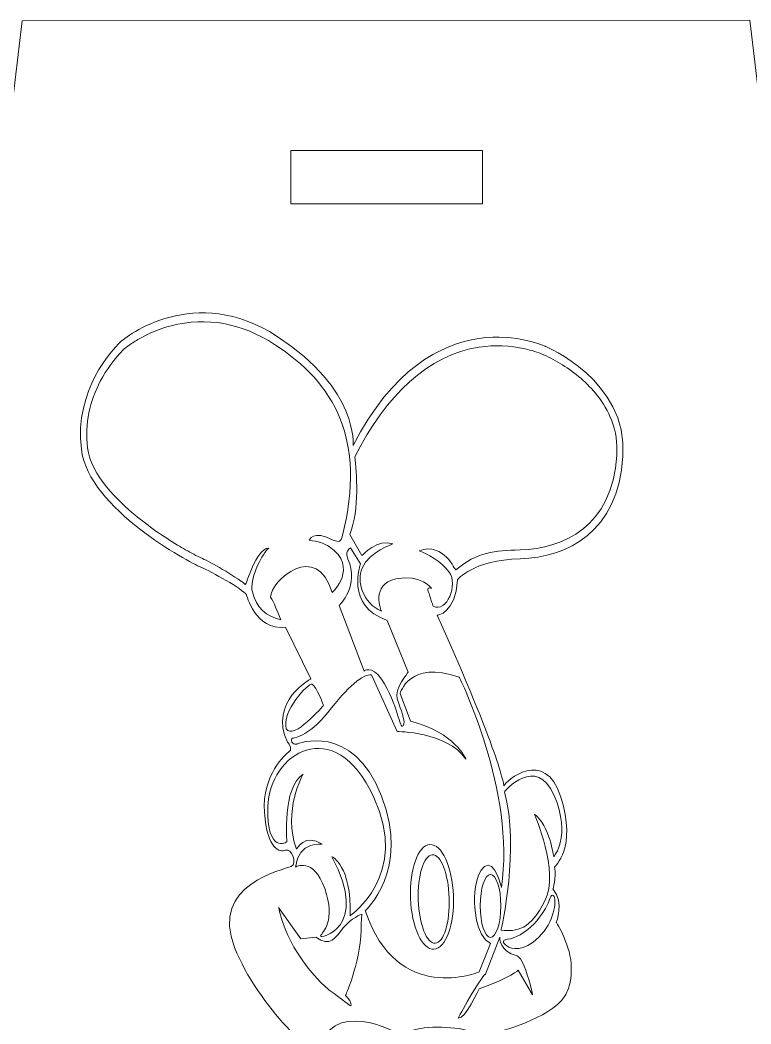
# Model space of a CAD drawing. Header units: millimetres. Extents: x -604 to -211, y 144 to 400.
# Drawn here: x -533.4 to -496.4, y 348.8 to 399.6 of the extents above; entities that cross this region are included whole.
import ezdxf

# ---------------------------------------------------------------- set-up
doc = ezdxf.new("R2010")
doc.units = ezdxf.units.MM
doc.header["$MEASUREMENT"] = 0
doc.layers.add('Layer 1', color=7, linetype='Continuous')

msp = doc.modelspace()

# ---------------------------------------------------------------- linework, layer by layer
at = {"layer": 'Layer 1', "color": 242, "lineweight": 20}
msp.add_lwpolyline([(-519.6735, 390.2886), (-509.9735, 390.2886), (-509.9735, 392.9886), (-519.6735, 392.9886), (-519.6735, 390.2886)], close=True, dxfattribs=at)
msp.add_open_spline([(-546.3941, 288.9976), (-546.3941, 288.9976), (-533.2697, 399.5509), (-533.2697, 399.5509)], degree=3, dxfattribs=at)
msp.add_open_spline([(-533.2697, 399.5509), (-533.2697, 399.5509), (-496.4385, 399.5871), (-496.4385, 399.5871), (-496.4385, 399.5871), (-496.4385, 399.5871), (-483.256, 288.986), (-483.256, 288.986), (-483.256, 288.986), (-483.256, 288.986), (-484.9647, 288.9863), (-484.9647, 288.9863)], degree=3, knots=[0, 0, 0, 0, 0.25, 0.25, 0.25, 0.25, 0.5, 0.5, 0.5, 0.5, 1, 1, 1, 1], dxfattribs=at)
at = {"layer": 'Layer 1', "color": 177, "lineweight": 9}
for points, knots in [([(-512.5544, 325.0565), (-513.3435, 323.0896), (-515.3263, 322.6043), (-516.9833, 323.9726), (-516.9833, 323.9726), (-518.6403, 325.3409), (-519.344, 328.0447), (-518.5549, 330.0116), (-518.5549, 330.0116), (-518.1302, 331.0706), (-517.3592, 331.6999), (-516.4795, 331.8417), (-516.4795, 331.8417), (-518.2082, 332.7139), (-519.7297, 334.7804), (-520.3038, 336.5197), (-520.3038, 336.5197), (-520.4648, 334.5799), (-521.2201, 332.788), (-522.6026, 332.4269), (-522.6026, 332.4269), (-523.9852, 332.0659), (-525.6999, 333.8541), (-526.046, 336.5219), (-526.046, 336.5219), (-526.3921, 339.1898), (-525.158, 341.7481), (-523.8559, 342.0882), (-523.8559, 342.0882), (-522.5538, 342.4283), (-521.6943, 341.8134), (-521.0203, 340.4823), (-521.0203, 340.4823), (-521.0234, 340.571), (-521.027, 340.6475), (-521.0271, 340.7432), (-521.0271, 340.7432), (-520.961, 342.9871), (-520.1637, 345.1639), (-518.4954, 346.5605), (-518.4954, 346.5605), (-517.9902, 346.9834), (-518.8169, 347.4727), (-519.9138, 348.643), (-519.9138, 348.643), (-520.8289, 349.6193), (-521.9394, 351.1562), (-522.516, 352.6204), (-522.516, 352.6204), (-523.784, 355.8397), (-520.0219, 356.5735), (-519.6632, 356.7274), (-519.6632, 356.7274), (-519.3046, 356.8812), (-519.6549, 357.6742), (-519.9385, 357.5559), (-519.9385, 357.5559), (-520.2221, 357.4375), (-520.8728, 357.5559), (-521.0062, 359.4733), (-521.0062, 359.4733), (-521.1397, 361.3907), (-519.9302, 362.4085), (-519.7467, 362.5624), (-519.7467, 362.5624), (-519.5632, 362.7163), (-519.8384, 363.024), (-519.8384, 363.024), (-519.8384, 363.024), (-520.8227, 365.0834), (-518.6539, 366.2315), (-518.6539, 366.2315), (-518.6539, 366.2315), (-518.6539, 366.2315), (-519.9385, 368.8472), (-519.9385, 368.8472), (-519.9385, 368.8472), (-521.4984, 368.6815), (-521.9155, 370.4924), (-521.9155, 370.4924), (-521.9155, 370.4924), (-522.1324, 370.7883), (-523.6672, 371.6523), (-524.2344, 371.889), (-524.2344, 371.889), (-524.8017, 372.1257), (-529.9067, 374.8242), (-530.2737, 377.8542), (-530.2737, 377.8542), (-530.6407, 380.8841), (-528.6721, 382.9199), (-528.3385, 383.2513), (-528.3385, 383.2513), (-528.0048, 383.5827), (-524.5181, 386.2723), (-520.364, 383.5737), (-520.364, 383.5737), (-516.2099, 380.8752), (-516.5269, 378.0436), (-516.5269, 378.0436), (-516.5269, 378.0436), (-512.5229, 385.8078), (-506.784, 383.0619), (-506.784, 383.0619), (-506.784, 383.0619), (-506.784, 383.0619), (-502.6132, 381.3576), (-502.8634, 377.4991), (-502.8634, 377.4991), (-503.1137, 373.6407), (-505.6829, 372.3861), (-508.0686, 372.3151), (-508.0686, 372.3151), (-510.4542, 372.2441), (-511.2383, 371.2499), (-511.2383, 371.2499), (-511.2383, 371.2499), (-511.3384, 369.5219), (-512.2727, 369.4509), (-512.2727, 369.4509), (-512.2727, 369.4509), (-509.1363, 362.5388), (-508.886, 360.8226), (-508.886, 360.8226), (-508.886, 360.8226), (-508.8026, 361.0357), (-506.834, 362.7992), (-506.0082, 360.2427), (-506.0082, 360.2427), (-505.1824, 357.6862), (-506.3252, 356.7038), (-506.3252, 356.7038), (-506.3252, 356.7038), (-506.2334, 356.1239), (-506.4086, 355.5913), (-506.4086, 355.5913), (-506.4086, 355.5913), (-505.8163, 354.8693), (-506.2418, 353.9106), (-506.2418, 353.9106), (-506.2418, 353.9106), (-506.2418, 353.9106), (-505.4671, 352.6781), (-505.4804, 351.6129), (-505.4804, 351.6129), (-505.4845, 351.2861), (-505.4433, 350.3513), (-506.1785, 349.7364), (-506.1785, 349.7364), (-507.393, 348.7208), (-509.5867, 348.2531), (-509.5867, 348.2531), (-509.5867, 348.2531), (-507.7599, 346.4659), (-507.7766, 345.0693), (-507.7766, 345.0693), (-507.7766, 345.0693), (-506.6505, 343.2821), (-506.3919, 341.1753), (-507.3011, 340.7137), (-507.3011, 340.7137), (-508.2104, 340.2521), (-508.715, 342.5601), (-508.715, 342.5601), (-508.715, 342.5601), (-508.715, 342.5601), (-509.4982, 342.5238), (-509.4982, 342.5238), (-509.4982, 342.5238), (-507.3962, 332.8185), (-514.4547, 331.3402), (-514.404, 331.4937), (-514.404, 331.4937), (-514.5123, 331.4944), (-514.6189, 331.4975), (-514.7239, 331.5028), (-514.7239, 331.5028), (-514.5218, 331.3923), (-514.3216, 331.257), (-514.1261, 331.0955), (-514.1261, 331.0955), (-512.4691, 329.7272), (-511.7654, 327.0234), (-512.5544, 325.0565)], [0, 0, 0, 0, 0.0212766, 0.0212766, 0.0212766, 0.0212766, 0.0425532, 0.0425532, 0.0425532, 0.0425532, 0.0638298, 0.0638298, 0.0638298, 0.0638298, 0.0851064, 0.0851064, 0.0851064, 0.0851064, 0.106383, 0.106383, 0.106383, 0.106383, 0.1276596, 0.1276596, 0.1276596, 0.1276596, 0.1489362, 0.1489362, 0.1489362, 0.1489362, 0.1702128, 0.1702128, 0.1702128, 0.1702128, 0.1914894, 0.1914894, 0.1914894, 0.1914894, 0.212766, 0.212766, 0.212766, 0.212766, 0.2340426, 0.2340426, 0.2340426, 0.2340426, 0.2553191, 0.2553191, 0.2553191, 0.2553191, 0.2765957, 0.2765957, 0.2765957, 0.2765957, 0.2978723, 0.2978723, 0.2978723, 0.2978723, 0.3191489, 0.3191489, 0.3191489, 0.3191489, 0.3404255, 0.3404255, 0.3404255, 0.3404255, 0.3617021, 0.3617021, 0.3617021, 0.3617021, 0.3829787, 0.3829787, 0.3829787, 0.3829787, 0.4042553, 0.4042553, 0.4042553, 0.4042553, 0.4255319, 0.4255319, 0.4255319, 0.4255319, 0.4468085, 0.4468085, 0.4468085, 0.4468085, 0.4680851, 0.4680851, 0.4680851, 0.4680851, 0.4893617, 0.4893617, 0.4893617, 0.4893617, 0.5106383, 0.5106383, 0.5106383, 0.5106383, 0.5319149, 0.5319149, 0.5319149, 0.5319149, 0.5531915, 0.5531915, 0.5531915, 0.5531915, 0.5744681, 0.5744681, 0.5744681, 0.5744681, 0.5957447, 0.5957447, 0.5957447, 0.5957447, 0.6170213, 0.6170213, 0.6170213, 0.6170213, 0.6382979, 0.6382979, 0.6382979, 0.6382979, 0.6595745, 0.6595745, 0.6595745, 0.6595745, 0.6808511, 0.6808511, 0.6808511, 0.6808511, 0.7021277, 0.7021277, 0.7021277, 0.7021277, 0.7234043, 0.7234043, 0.7234043, 0.7234043, 0.7446809, 0.7446809, 0.7446809, 0.7446809, 0.7659574, 0.7659574, 0.7659574, 0.7659574, 0.787234, 0.787234, 0.787234, 0.787234, 0.8085106, 0.8085106, 0.8085106, 0.8085106, 0.8297872, 0.8297872, 0.8297872, 0.8297872, 0.8510638, 0.8510638, 0.8510638, 0.8510638, 0.8723404, 0.8723404, 0.8723404, 0.8723404, 0.893617, 0.893617, 0.893617, 0.893617, 0.9148936, 0.9148936, 0.9148936, 0.9148936, 0.9361702, 0.9361702, 0.9361702, 0.9361702, 0.9574468, 0.9574468, 0.9574468, 0.9574468, 1, 1, 1, 1]), ([(-515.9697, 366.6254), (-515.9697, 366.6254), (-517.2293, 369.9394), (-517.2293, 369.9394), (-517.2293, 369.9394), (-517.2293, 369.9394), (-516.1741, 370.9691), (-516.7872, 372.2947), (-516.7872, 372.2947), (-516.7872, 372.2947), (-516.9705, 372.6915), (-516.6452, 372.8631), (-516.6452, 372.8631), (-516.6452, 372.8631), (-516.1439, 372.055), (-516.1439, 372.055), (-516.1439, 372.055), (-516.1439, 372.055), (-516.9457, 369.9275), (-514.802, 369.1937), (-514.802, 369.1937), (-514.802, 369.1937), (-513.7342, 366.5662), (-513.7342, 366.5662), (-513.7342, 366.5662), (-513.7342, 366.5662), (-514.4516, 365.7022), (-514.2931, 365.2169), (-514.2931, 365.2169), (-514.1346, 364.7317), (-513.807, 364.019), (-513.9947, 363.8444), (-513.9947, 363.8444), (-514.1824, 363.6698), (-514.2306, 364.8973), (-515.0856, 366.2229), (-515.0856, 366.2229), (-515.5944, 366.9449), (-515.9697, 366.6254), (-515.9697, 366.6254)], [0, 0, 0, 0, 0.0909091, 0.0909091, 0.0909091, 0.0909091, 0.1818182, 0.1818182, 0.1818182, 0.1818182, 0.2727273, 0.2727273, 0.2727273, 0.2727273, 0.3636364, 0.3636364, 0.3636364, 0.3636364, 0.4545455, 0.4545455, 0.4545455, 0.4545455, 0.5454545, 0.5454545, 0.5454545, 0.5454545, 0.6363636, 0.6363636, 0.6363636, 0.6363636, 0.7272727, 0.7272727, 0.7272727, 0.7272727, 0.8181818, 0.8181818, 0.8181818, 0.8181818, 1, 1, 1, 1]), ([(-510.1356, 351.3982), (-510.1356, 351.3982), (-514.2897, 349.6465), (-515.9079, 354.4992), (-515.9079, 354.4992), (-515.9079, 354.4992), (-513.621, 356.5057), (-515.0892, 360.2976), (-515.0892, 360.2976), (-516.5573, 364.0895), (-519.3763, 362.9299), (-519.3763, 362.9299), (-519.3763, 362.9299), (-519.3763, 362.9299), (-519.695, 362.8552), (-519.6283, 363.2221), (-519.6283, 363.2221), (-519.6283, 363.2221), (-518.8025, 363.2576), (-517.8015, 364.5358), (-517.8015, 364.5358), (-516.8005, 365.8141), (-516.0072, 366.5172), (-515.5836, 366.4296), (-515.5836, 366.4296), (-515.5836, 366.4296), (-514.2981, 363.5653), (-514.2981, 363.5653), (-514.2981, 363.5653), (-514.2981, 363.5653), (-511.7956, 363.5653), (-510.8113, 362.1687), (-510.8113, 362.1687), (-510.8113, 362.1687), (-511.3618, 363.518), (-513.614, 364.0861), (-513.614, 364.0861), (-513.614, 364.0861), (-514.1396, 365.4945), (-514.1396, 365.4945), (-514.1396, 365.4945), (-514.1396, 365.4945), (-513.6891, 367.1989), (-511.1533, 366.323), (-511.1533, 366.323), (-511.1533, 366.323), (-508.2713, 360.4998), (-509.0179, 355.6649), (-509.0179, 355.6649), (-509.0179, 355.6649), (-509.3349, 357.1089), (-509.8687, 356.7301), (-509.8687, 356.7301), (-510.4026, 356.3514), (-510.3859, 354.9548), (-510.3859, 354.9548), (-510.3859, 354.9548), (-510.3859, 354.9548), (-510.3513, 353.175), (-509.5684, 352.8243), (-509.5684, 352.8243), (-509.5684, 352.8243), (-510.1356, 351.3982), (-510.1356, 351.3982)], [0, 0, 0, 0, 0.0588235, 0.0588235, 0.0588235, 0.0588235, 0.1176471, 0.1176471, 0.1176471, 0.1176471, 0.1764706, 0.1764706, 0.1764706, 0.1764706, 0.2352941, 0.2352941, 0.2352941, 0.2352941, 0.2941176, 0.2941176, 0.2941176, 0.2941176, 0.3529412, 0.3529412, 0.3529412, 0.3529412, 0.4117647, 0.4117647, 0.4117647, 0.4117647, 0.4705882, 0.4705882, 0.4705882, 0.4705882, 0.5294118, 0.5294118, 0.5294118, 0.5294118, 0.5882353, 0.5882353, 0.5882353, 0.5882353, 0.6470588, 0.6470588, 0.6470588, 0.6470588, 0.7058824, 0.7058824, 0.7058824, 0.7058824, 0.7647059, 0.7647059, 0.7647059, 0.7647059, 0.8235294, 0.8235294, 0.8235294, 0.8235294, 0.8823529, 0.8823529, 0.8823529, 0.8823529, 1, 1, 1, 1]), ([(-512.4291, 352.541), (-513.029, 352.5072), (-513.5611, 353.6664), (-513.6175, 355.1302), (-513.6175, 355.1302), (-513.674, 356.5941), (-513.2334, 357.8081), (-512.6335, 357.842), (-512.6335, 357.842), (-512.0336, 357.8758), (-511.5015, 356.7165), (-511.4451, 355.2527), (-511.4451, 355.2527), (-511.3886, 353.7889), (-511.8292, 352.5748), (-512.4291, 352.541)], [0, 0, 0, 0, 0.2, 0.2, 0.2, 0.2, 0.4, 0.4, 0.4, 0.4, 0.6, 0.6, 0.6, 0.6, 1, 1, 1, 1]), ([(-516.8883, 350.2434), (-516.8883, 350.2434), (-516.0542, 352.1135), (-516.1209, 353.8415), (-516.1209, 353.8415), (-516.1209, 353.8415), (-516.0875, 354.3149), (-516.0875, 354.3149), (-516.0875, 354.3149), (-516.0875, 354.3149), (-516.6111, 354.1112), (-517.0197, 353.6284), (-517.0197, 353.6284), (-517.4284, 353.1457), (-517.6474, 352.6106), (-518.4148, 353.155), (-518.4148, 353.155), (-518.4148, 353.155), (-519.1656, 353.0721), (-519.1656, 353.0721), (-519.1656, 353.0721), (-519.1656, 353.0721), (-520.2917, 354.6581), (-520.2917, 354.6581), (-520.2917, 354.6581), (-520.2917, 354.6581), (-519.9215, 352.3948), (-517.7736, 350.501), (-517.7736, 350.501), (-517.7736, 350.501), (-516.9092, 349.8765), (-516.684, 349.693), (-516.684, 349.693), (-516.684, 349.693), (-516.5797, 349.622), (-516.6298, 349.8055), (-516.6298, 349.8055), (-516.6798, 349.9889), (-516.8967, 350.1842), (-516.8967, 350.1842), (-516.8967, 350.1842), (-516.8967, 350.1842), (-516.9102, 350.2094), (-516.8883, 350.2434)], [0, 0, 0, 0, 0.0833333, 0.0833333, 0.0833333, 0.0833333, 0.1666667, 0.1666667, 0.1666667, 0.1666667, 0.25, 0.25, 0.25, 0.25, 0.3333333, 0.3333333, 0.3333333, 0.3333333, 0.4166667, 0.4166667, 0.4166667, 0.4166667, 0.5, 0.5, 0.5, 0.5, 0.5833333, 0.5833333, 0.5833333, 0.5833333, 0.6666667, 0.6666667, 0.6666667, 0.6666667, 0.75, 0.75, 0.75, 0.75, 0.8333333, 0.8333333, 0.8333333, 0.8333333, 1, 1, 1, 1]), ([(-509.1026, 353.1475), (-509.1026, 353.1475), (-509.1276, 352.4137), (-508.2267, 352.2007), (-508.2267, 352.2007), (-508.2267, 352.2007), (-508.1016, 352.2066), (-507.9306, 351.8397), (-507.9306, 351.8397), (-507.7596, 351.4728), (-507.4551, 350.5141), (-507.4468, 350.2359), (-507.4468, 350.2359), (-507.4468, 350.2359), (-508.16, 351.4846), (-508.16, 351.4846), (-508.16, 351.4846), (-508.16, 351.4846), (-508.5145, 351.1177), (-510.1494, 350.5377), (-510.1494, 350.5377), (-510.1494, 350.5377), (-510.8501, 348.9754), (-511.2004, 349.0583), (-511.2004, 349.0583), (-511.2004, 349.0583), (-510.0827, 351.1177), (-509.8241, 351.2834), (-509.8241, 351.2834), (-509.8241, 351.2834), (-509.1026, 353.1475), (-509.1026, 353.1475)], [0, 0, 0, 0, 0.1111111, 0.1111111, 0.1111111, 0.1111111, 0.2222222, 0.2222222, 0.2222222, 0.2222222, 0.3333333, 0.3333333, 0.3333333, 0.3333333, 0.4444444, 0.4444444, 0.4444444, 0.4444444, 0.5555556, 0.5555556, 0.5555556, 0.5555556, 0.6666667, 0.6666667, 0.6666667, 0.6666667, 0.7777778, 0.7777778, 0.7777778, 0.7777778, 1, 1, 1, 1]), ([(-518.4793, 346.4034), (-518.4793, 346.4034), (-521.307, 343.9534), (-519.572, 340.6867), (-519.572, 340.6867), (-517.837, 337.4201), (-515.2344, 341.1602), (-515.2344, 341.1602), (-515.2344, 341.1602), (-515.2344, 341.1602), (-516.5023, 331.7863), (-513.7663, 332.0703), (-513.7663, 332.0703), (-511.0303, 332.3544), (-511.1971, 335.0056), (-511.1971, 335.0056), (-511.1971, 335.0056), (-511.1971, 335.0056), (-511.2053, 333.9043), (-510.8468, 334.035), (-510.8468, 334.035), (-510.4882, 334.1657), (-508.1108, 338.4143), (-509.8291, 342.5568), (-509.8291, 342.5568), (-509.8291, 342.5568), (-509.0367, 338.8522), (-509.7207, 338.3551), (-509.7207, 338.3551), (-510.4047, 337.858), (-510.4881, 340.4145), (-510.6216, 342.9947), (-510.6216, 342.9947), (-510.6216, 342.9947), (-511.2555, 343.7995), (-511.2555, 343.7995), (-511.2555, 343.7995), (-511.2555, 343.7995), (-509.6372, 342.6159), (-508.8531, 342.9), (-508.8531, 342.9), (-508.8531, 342.9), (-509.5705, 345.3145), (-507.9856, 345.2198), (-507.9856, 345.2198), (-507.9856, 345.2198), (-508.8494, 348.224), (-511.16, 348.5199), (-511.16, 348.5199), (-513.4706, 348.8158), (-516.2104, 348.4865), (-516.4439, 343.1367), (-516.4439, 343.1367), (-516.4439, 343.1367), (-516.1103, 343.2788), (-516.0102, 343.5036), (-516.0102, 343.5036), (-516.0102, 343.5036), (-516.3188, 341.8703), (-517.7953, 342.6751), (-517.7953, 342.6751), (-517.7953, 342.6751), (-517.3157, 342.7421), (-517.3157, 342.7421), (-517.3157, 342.7421), (-517.2587, 342.75), (-517.0463, 342.8277), (-517.1483, 343.4719), (-517.1483, 343.4719), (-517.2503, 344.1161), (-519.1883, 349.6464), (-514.8591, 348.1078), (-514.8591, 348.1078), (-514.8591, 348.1078), (-514.5087, 348.4037), (-514.5087, 348.4037), (-514.5087, 348.4037), (-514.5087, 348.4037), (-518.3291, 350.3684), (-518.2791, 346.5336), (-518.2791, 346.5336), (-518.2791, 346.5336), (-518.6461, 344.4032), (-518.4793, 346.4034)], [0, 0, 0, 0, 0.0454545, 0.0454545, 0.0454545, 0.0454545, 0.0909091, 0.0909091, 0.0909091, 0.0909091, 0.1363636, 0.1363636, 0.1363636, 0.1363636, 0.1818182, 0.1818182, 0.1818182, 0.1818182, 0.2272727, 0.2272727, 0.2272727, 0.2272727, 0.2727273, 0.2727273, 0.2727273, 0.2727273, 0.3181818, 0.3181818, 0.3181818, 0.3181818, 0.3636364, 0.3636364, 0.3636364, 0.3636364, 0.4090909, 0.4090909, 0.4090909, 0.4090909, 0.4545455, 0.4545455, 0.4545455, 0.4545455, 0.5, 0.5, 0.5, 0.5, 0.5454545, 0.5454545, 0.5454545, 0.5454545, 0.5909091, 0.5909091, 0.5909091, 0.5909091, 0.6363636, 0.6363636, 0.6363636, 0.6363636, 0.6818182, 0.6818182, 0.6818182, 0.6818182, 0.7272727, 0.7272727, 0.7272727, 0.7272727, 0.7727273, 0.7727273, 0.7727273, 0.7727273, 0.8181818, 0.8181818, 0.8181818, 0.8181818, 0.8636364, 0.8636364, 0.8636364, 0.8636364, 0.9090909, 0.9090909, 0.9090909, 0.9090909, 1, 1, 1, 1])]:
    msp.add_open_spline(points, degree=3, knots=knots, dxfattribs=at)
at = {"layer": 'Layer 1', "color": 242, "lineweight": 9}
for points, knots in [([(-517.4908, 373.2436), (-517.2604, 373.1508), (-517.1374, 373.1501), (-517.0549, 373.4846), (-517.0549, 373.4846), (-515.848, 378.3777), (-517.4793, 381.2088), (-520.4937, 383.167), (-520.4937, 383.167), (-522.1431, 384.2384), (-523.9409, 384.5778), (-525.725, 384.1089), (-525.725, 384.1089), (-526.3004, 383.9577), (-526.8729, 383.724), (-527.4142, 383.4074), (-527.4142, 383.4074), (-527.5867, 383.3065), (-527.7578, 383.1964), (-527.9233, 383.0742), (-527.9233, 383.0742), (-527.9985, 383.0187), (-528.0867, 382.9538), (-528.1562, 382.8848), (-528.1562, 382.8848), (-528.5886, 382.4554), (-528.9999, 381.8965), (-529.3146, 381.2974), (-529.3146, 381.2974), (-529.8336, 380.3091), (-530.1115, 379.1682), (-529.9615, 377.93), (-529.9615, 377.93), (-529.792, 376.531), (-528.3544, 375.1856), (-527.5591, 374.5242), (-527.5591, 374.5242), (-526.869, 373.9503), (-526.1389, 373.4483), (-525.4032, 373.0035), (-525.4032, 373.0035), (-525.1331, 372.8403), (-524.8606, 372.6839), (-524.5857, 372.5376), (-524.5857, 372.5376), (-524.4422, 372.4612), (-524.291, 372.3795), (-524.144, 372.3182), (-524.144, 372.3182), (-523.7491, 372.1534), (-522.553, 371.4703), (-521.9767, 371.0151), (-521.9767, 371.0151), (-521.9164, 370.9675), (-521.4535, 372.8325), (-520.7924, 372.8482), (-520.7924, 372.8482), (-521.083, 372.6053), (-521.7213, 371.4363), (-521.6388, 370.7375), (-521.6388, 370.7375), (-521.6388, 370.7375), (-521.6143, 370.6314), (-521.6143, 370.6314), (-521.6143, 370.6314), (-521.4269, 369.8179), (-520.9117, 369.3943), (-520.1818, 369.221), (-520.1818, 369.221), (-520.3684, 369.6822), (-520.5154, 370.1029), (-520.6989, 370.3633), (-520.6989, 370.3633), (-520.6906, 371.2273), (-518.3581, 373.2378), (-517.5823, 370.5984), (-517.5823, 370.5984), (-517.5823, 370.5984), (-516.1998, 371.8697), (-517.7301, 372.9277), (-517.7301, 372.9277), (-517.9729, 373.0956), (-518.2995, 373.1936), (-518.7379, 373.2496), (-518.7379, 373.2496), (-518.7379, 373.2496), (-518.6086, 373.8058), (-517.4908, 373.2436)], [0, 0, 0, 0, 0.0434783, 0.0434783, 0.0434783, 0.0434783, 0.0869565, 0.0869565, 0.0869565, 0.0869565, 0.1304348, 0.1304348, 0.1304348, 0.1304348, 0.173913, 0.173913, 0.173913, 0.173913, 0.2173913, 0.2173913, 0.2173913, 0.2173913, 0.2608696, 0.2608696, 0.2608696, 0.2608696, 0.3043478, 0.3043478, 0.3043478, 0.3043478, 0.3478261, 0.3478261, 0.3478261, 0.3478261, 0.3913043, 0.3913043, 0.3913043, 0.3913043, 0.4347826, 0.4347826, 0.4347826, 0.4347826, 0.4782609, 0.4782609, 0.4782609, 0.4782609, 0.5217391, 0.5217391, 0.5217391, 0.5217391, 0.5652174, 0.5652174, 0.5652174, 0.5652174, 0.6086957, 0.6086957, 0.6086957, 0.6086957, 0.6521739, 0.6521739, 0.6521739, 0.6521739, 0.6956522, 0.6956522, 0.6956522, 0.6956522, 0.7391304, 0.7391304, 0.7391304, 0.7391304, 0.7826087, 0.7826087, 0.7826087, 0.7826087, 0.826087, 0.826087, 0.826087, 0.826087, 0.8695652, 0.8695652, 0.8695652, 0.8695652, 0.9130435, 0.9130435, 0.9130435, 0.9130435, 1, 1, 1, 1]), ([(-511.6522, 371.6249), (-512.078, 372.2192), (-512.7736, 372.5544), (-513.184, 372.7191), (-513.184, 372.7191), (-511.8893, 373.1759), (-511.376, 371.6976), (-511.3173, 371.7475), (-511.3173, 371.7475), (-510.2425, 372.6614), (-509.3678, 372.7238), (-508.0737, 372.7623), (-508.0737, 372.7623), (-505.8695, 372.8279), (-503.4104, 373.9243), (-503.1759, 377.5401), (-503.1759, 377.5401), (-503.1357, 378.1598), (-503.2256, 378.7522), (-503.4314, 379.3002), (-503.4314, 379.3002), (-503.6143, 379.7875), (-503.876, 380.2132), (-504.1651, 380.5794), (-504.1651, 380.5794), (-504.6743, 381.2244), (-505.3033, 381.7343), (-505.9255, 382.1265), (-505.9255, 382.1265), (-506.2229, 382.3139), (-506.5558, 382.5038), (-506.8697, 382.6321), (-506.8697, 382.6321), (-506.8697, 382.6321), (-506.8765, 382.6348), (-506.8765, 382.6348), (-506.8765, 382.6348), (-506.8765, 382.6348), (-506.8832, 382.638), (-506.8832, 382.638), (-506.8832, 382.638), (-507.1693, 382.7749), (-507.513, 382.869), (-507.8094, 382.9364), (-507.8094, 382.9364), (-508.5745, 383.1105), (-509.3648, 383.1414), (-510.1354, 383.027), (-510.1354, 383.027), (-512.7065, 382.6452), (-514.8806, 380.5839), (-516.4277, 377.4754), (-516.4277, 377.4754), (-516.3574, 376.6965), (-516.1786, 374.8287), (-516.6922, 373.5409), (-516.6922, 373.5409), (-516.6922, 373.5409), (-516.0746, 372.4713), (-516.0746, 372.4713), (-516.0746, 372.4713), (-516.0746, 372.4713), (-515.2404, 373.3708), (-514.5064, 373.0631), (-514.5064, 373.0631), (-514.5064, 373.0631), (-515.6939, 372.6903), (-516.0666, 371.8362), (-516.0666, 371.8362), (-516.3547, 371.1762), (-516.0284, 370.062), (-515.0903, 369.6544), (-515.0903, 369.6544), (-515.0903, 369.6544), (-515.6575, 371.0274), (-514.3562, 371.2878), (-514.3562, 371.2878), (-513.0549, 371.5481), (-512.5545, 370.8143), (-512.5545, 370.8143), (-512.5545, 370.8143), (-512.5545, 370.8143), (-512.7797, 370.909), (-512.738, 370.7433), (-512.738, 370.7433), (-512.6963, 370.5776), (-512.4752, 369.919), (-512.4752, 369.919), (-512.4752, 369.919), (-511.7586, 369.5398), (-511.2178, 371.0187), (-511.6522, 371.6249)], [0, 0, 0, 0, 0.0416667, 0.0416667, 0.0416667, 0.0416667, 0.0833333, 0.0833333, 0.0833333, 0.0833333, 0.125, 0.125, 0.125, 0.125, 0.1666667, 0.1666667, 0.1666667, 0.1666667, 0.2083333, 0.2083333, 0.2083333, 0.2083333, 0.25, 0.25, 0.25, 0.25, 0.2916667, 0.2916667, 0.2916667, 0.2916667, 0.3333333, 0.3333333, 0.3333333, 0.3333333, 0.375, 0.375, 0.375, 0.375, 0.4166667, 0.4166667, 0.4166667, 0.4166667, 0.4583333, 0.4583333, 0.4583333, 0.4583333, 0.5, 0.5, 0.5, 0.5, 0.5416667, 0.5416667, 0.5416667, 0.5416667, 0.5833333, 0.5833333, 0.5833333, 0.5833333, 0.625, 0.625, 0.625, 0.625, 0.6666667, 0.6666667, 0.6666667, 0.6666667, 0.7083333, 0.7083333, 0.7083333, 0.7083333, 0.75, 0.75, 0.75, 0.75, 0.7916667, 0.7916667, 0.7916667, 0.7916667, 0.8333333, 0.8333333, 0.8333333, 0.8333333, 0.875, 0.875, 0.875, 0.875, 0.9166667, 0.9166667, 0.9166667, 0.9166667, 1, 1, 1, 1]), ([(-518.0183, 364.8907), (-518.0183, 364.8907), (-518.3884, 365.8546), (-518.5855, 365.9559), (-518.5855, 365.9559), (-518.7826, 366.0572), (-520.1678, 364.5578), (-519.9035, 363.7071), (-519.9035, 363.7071), (-519.5501, 363.0844), (-518.0183, 364.8907), (-518.0183, 364.8907)], [0, 0, 0, 0, 0.25, 0.25, 0.25, 0.25, 0.5, 0.5, 0.5, 0.5, 1, 1, 1, 1]), ([(-518.0934, 357.8603), (-518.0934, 357.8603), (-519.2779, 358.026), (-519.4447, 356.7004), (-519.4447, 356.7004), (-519.4447, 356.7004), (-518.5342, 357.2443), (-517.9586, 355.611), (-517.9586, 355.611), (-517.3831, 353.9777), (-518.0719, 353.393), (-518.1737, 353.2176), (-518.1737, 353.2176), (-518.2755, 353.0421), (-515.6243, 353.5522), (-517.5929, 357.2212), (-517.5929, 357.2212), (-517.5929, 357.2212), (-516.5919, 356.7833), (-516.6754, 354.2386), (-516.6754, 354.2386), (-516.6754, 354.2386), (-513.6423, 356.2914), (-515.4658, 360.2275), (-515.4658, 360.2275), (-517.4731, 364.5601), (-520.771, 362.4526), (-520.8378, 359.7541), (-520.8378, 359.7541), (-520.898, 357.3164), (-519.8701, 357.9787), (-519.8701, 357.9787), (-519.8701, 357.9787), (-519.8701, 357.9787), (-520.1204, 360.7009), (-519.0527, 361.411), (-519.0527, 361.411), (-519.0527, 361.411), (-520.1037, 359.541), (-519.3863, 357.5999), (-519.3863, 357.5999), (-519.3863, 357.5999), (-518.9526, 358.4521), (-518.0934, 357.8603)], [0, 0, 0, 0, 0.0833333, 0.0833333, 0.0833333, 0.0833333, 0.1666667, 0.1666667, 0.1666667, 0.1666667, 0.25, 0.25, 0.25, 0.25, 0.3333333, 0.3333333, 0.3333333, 0.3333333, 0.4166667, 0.4166667, 0.4166667, 0.4166667, 0.5, 0.5, 0.5, 0.5, 0.5833333, 0.5833333, 0.5833333, 0.5833333, 0.6666667, 0.6666667, 0.6666667, 0.6666667, 0.75, 0.75, 0.75, 0.75, 0.8333333, 0.8333333, 0.8333333, 0.8333333, 1, 1, 1, 1]), ([(-509.0346, 353.5108), (-509.0346, 353.5108), (-508.0608, 357.7429), (-508.8677, 360.5175), (-508.8677, 360.5175), (-508.8677, 360.5175), (-507.2411, 362.4231), (-506.3486, 360.3281), (-506.3486, 360.3281), (-505.4561, 358.2332), (-506.3653, 357.2272), (-506.3653, 357.2272), (-506.3653, 357.2272), (-506.3653, 357.2272), (-506.5822, 358.8132), (-507.3496, 359.3813), (-507.3496, 359.3813), (-507.3496, 359.3813), (-506.0678, 356.4649), (-506.8126, 354.9947), (-506.8126, 354.9947), (-507.5573, 353.5245), (-508.2171, 353.4161), (-509.0346, 353.5108)], [0, 0, 0, 0, 0.1428571, 0.1428571, 0.1428571, 0.1428571, 0.2857143, 0.2857143, 0.2857143, 0.2857143, 0.4285714, 0.4285714, 0.4285714, 0.4285714, 0.5714286, 0.5714286, 0.5714286, 0.5714286, 0.7142857, 0.7142857, 0.7142857, 0.7142857, 1, 1, 1, 1]), ([(-512.3659, 352.8441), (-512.798, 352.8155), (-513.1812, 353.7953), (-513.2218, 355.0326), (-513.2218, 355.0326), (-513.2625, 356.2698), (-512.9452, 357.296), (-512.5132, 357.3246), (-512.5132, 357.3246), (-512.0811, 357.3531), (-511.6979, 356.3733), (-511.6572, 355.1361), (-511.6572, 355.1361), (-511.6166, 353.8988), (-511.9339, 352.8727), (-512.3659, 352.8441)], [0, 0, 0, 0, 0.2, 0.2, 0.2, 0.2, 0.4, 0.4, 0.4, 0.4, 0.6, 0.6, 0.6, 0.6, 1, 1, 1, 1]), ([(-509.5671, 353.1431), (-509.8551, 353.1431), (-510.0885, 353.8558), (-510.0885, 354.7349), (-510.0885, 354.7349), (-510.0885, 355.6141), (-509.8551, 356.3268), (-509.5671, 356.3268), (-509.5671, 356.3268), (-509.2792, 356.3268), (-509.0458, 355.6141), (-509.0458, 354.7349), (-509.0458, 354.7349), (-509.0458, 353.8558), (-509.2792, 353.1431), (-509.5671, 353.1431)], [0, 0, 0, 0, 0.2, 0.2, 0.2, 0.2, 0.4, 0.4, 0.4, 0.4, 0.6, 0.6, 0.6, 0.6, 1, 1, 1, 1]), ([(-508.5632, 353.073), (-508.38, 353.1117), (-507.3813, 353.4115), (-506.6472, 354.8672), (-506.6472, 354.8672), (-506.553, 355.1031), (-506.4779, 355.4401), (-506.3527, 355.2034), (-506.3527, 355.2034), (-506.2276, 354.9667), (-506.3377, 353.9342), (-507.1228, 353.1483), (-507.1228, 353.1483), (-507.908, 352.3624), (-508.5021, 352.5491), (-508.744, 352.7148), (-508.744, 352.7148), (-508.9859, 352.8805), (-509.0262, 353.0315), (-508.5632, 353.073)], [0, 0, 0, 0, 0.1666667, 0.1666667, 0.1666667, 0.1666667, 0.3333333, 0.3333333, 0.3333333, 0.3333333, 0.5, 0.5, 0.5, 0.5, 0.6666667, 0.6666667, 0.6666667, 0.6666667, 1, 1, 1, 1])]:
    msp.add_open_spline(points, degree=3, knots=knots, dxfattribs=at)

doc.saveas('drawing.dxf')
